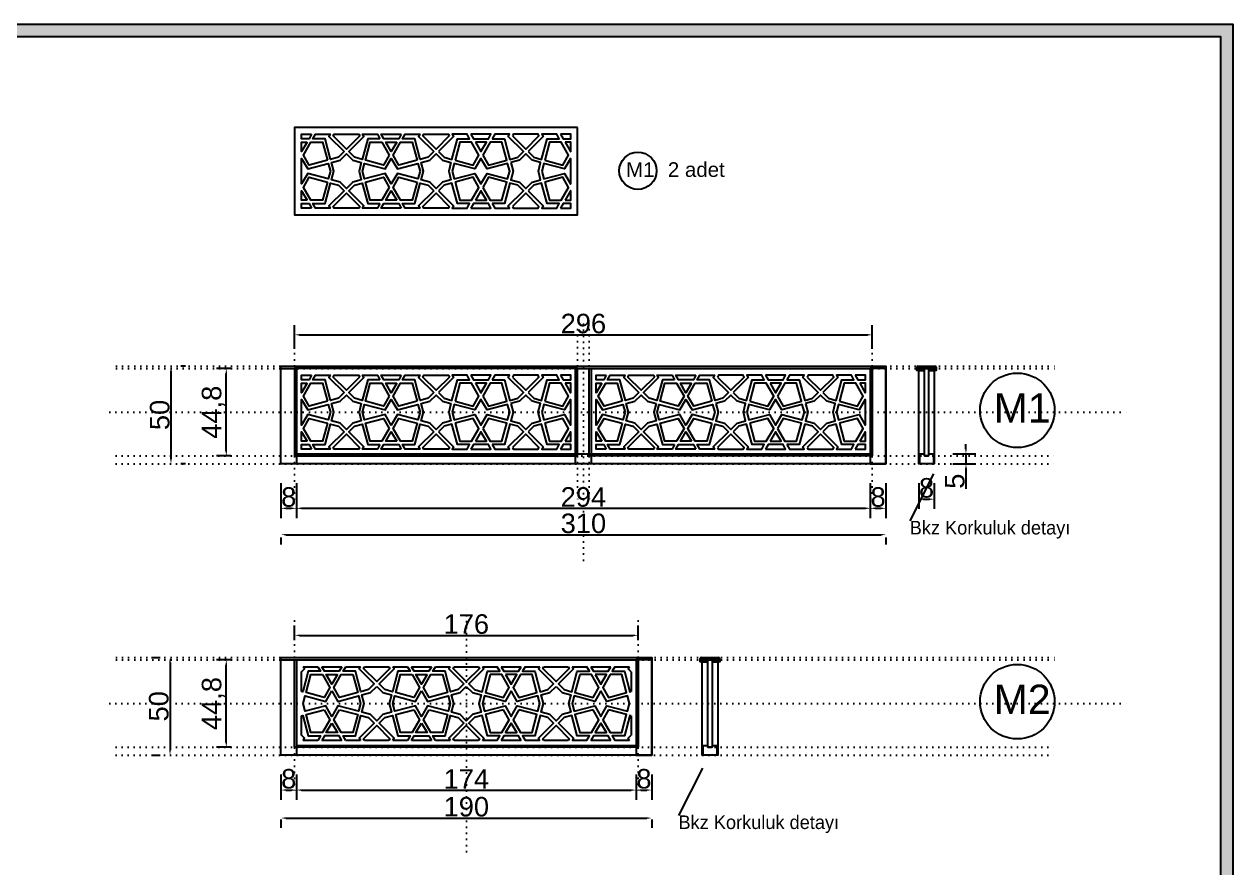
# Model space of a CAD drawing. Header units: metres. Extents: x 7064 to 15770, y 8440 to 11994.
# Drawn here: x 9398 to 10018, y 10219 to 10651 of the extents above; entities that cross this region are included whole.
import ezdxf

# ---------------------------------------------------------------- set-up
doc = ezdxf.new("R2010")
doc.units = ezdxf.units.M
doc.linetypes.add('ACAD_ISO07', pattern=[3, 0, -3])
doc.linetypes.add('ACAD_ISO07W100', pattern=[3, 0, -3])
doc.layers.add('devran ölçü', color=7, linetype='Continuous')
doc.layers.add('mahal liste', color=7, linetype='Continuous', lineweight=25, true_color=0xfa2e43)
doc.styles.add('GULAYLAR', font='tahoma.ttf')
doc.styles.get("Standard").update_dxf_attribs({"font": 'arial.ttf'})
doc.dimstyles.new('ISO-25', dxfattribs={"dimtxt": 10, "dimasz": 2.5, "dimexe": 5, "dimexo": 10, "dimtad": 1, "dimtxsty": 'Standard', "dimcen": 2.5, "dimadec": 0, "dimazin": 0, "dimtfac": 1, "dimtmove": 0, "dimatfit": 3, "dimfxl": 1, "dimarcsym": 0})

# ---------------------------------------------------------------- blocks, each defined once
blk = doc.blocks.new('54')
at = {"color": 0}
blk.add_line((14205.18, 7804.59), (14205.18, 7814.54), dxfattribs=at)
blk.add_lwpolyline([(14201.68, 7820.74), (14377.68, 7820.74), (14377.68, 7775.94), (14201.68, 7775.94)], close=True, dxfattribs=at)
for points in [[(14206.07, 7817.24), (14213.64, 7817.24)], [(14215.63, 7817.24), (14225.91, 7817.24)], [(14227.89, 7817.24), (14235.47, 7817.24)], [(14237.45, 7817.24), (14250.03, 7817.24)], [(14252.01, 7817.24), (14259.59, 7817.24)], [(14261.57, 7817.24), (14271.85, 7817.24)], [(14273.84, 7817.24), (14281.41, 7817.24)], [(14283.4, 7817.24), (14295.97, 7817.24)], [(14297.95, 7817.24), (14305.53, 7817.24)], [(14307.52, 7817.24), (14317.79, 7817.24)], [(14319.78, 7817.24), (14327.35, 7817.24)], [(14329.34, 7817.24), (14341.91, 7817.24)], [(14343.9, 7817.24), (14351.47, 7817.24)], [(14353.46, 7817.24), (14363.74, 7817.24)], [(14365.72, 7817.24), (14373.3, 7817.24)], [(14374.18, 7814.54), (14374.18, 7804.59)], [(14374.18, 7792.09), (14374.18, 7782.14)], [(14213.64, 7779.44), (14206.07, 7779.44)], [(14225.91, 7779.44), (14215.63, 7779.44)], [(14235.47, 7779.44), (14227.89, 7779.44)], [(14250.03, 7779.44), (14237.45, 7779.44)], [(14259.59, 7779.44), (14252.01, 7779.44)], [(14271.85, 7779.44), (14261.57, 7779.44)], [(14281.41, 7779.44), (14273.84, 7779.44)], [(14295.97, 7779.44), (14283.4, 7779.44)], [(14305.53, 7779.44), (14297.95, 7779.44)], [(14317.79, 7779.44), (14307.52, 7779.44)], [(14327.35, 7779.44), (14319.78, 7779.44)], [(14341.91, 7779.44), (14329.34, 7779.44)], [(14351.47, 7779.44), (14343.9, 7779.44)], [(14363.74, 7779.44), (14353.46, 7779.44)], [(14373.3, 7779.44), (14365.72, 7779.44)], [(14373.3, 7779.44), (14365.72, 7779.44)]]:
    blk.add_lwpolyline(points, dxfattribs=at)
at = {"layer": 'mahal liste', "color": 0}
for points in [[(14213.64, 7817.24), (14214.96, 7814.95), (14208.7, 7814.95), (14205.87, 7804.41), (14205.18, 7804.59)], [(14205.18, 7814.54), (14206.73, 7816.09), (14206.07, 7817.24)], [(14225.91, 7817.24), (14224.59, 7814.95), (14216.95, 7814.95), (14215.63, 7817.24)], [(14235.47, 7817.24), (14234.8, 7816.09), (14242.52, 7808.37), (14239.62, 7805.47), (14235.66, 7804.41), (14232.84, 7814.95), (14226.57, 7814.95), (14227.89, 7817.24)], [(14250.03, 7817.24), (14250.53, 7816.37), (14243.74, 7809.58), (14236.95, 7816.37), (14237.45, 7817.24)], [(14259.59, 7817.24), (14260.91, 7814.95), (14254.64, 7814.95), (14251.81, 7804.41), (14247.85, 7805.47), (14244.96, 7808.37), (14252.68, 7816.09), (14252.01, 7817.24)], [(14271.85, 7817.24), (14270.53, 7814.95), (14262.89, 7814.95), (14261.57, 7817.24)], [(14281.41, 7817.24), (14280.74, 7816.09), (14288.47, 7808.37), (14285.57, 7805.47), (14281.61, 7804.41), (14278.78, 7814.95), (14272.52, 7814.95), (14273.84, 7817.24)], [(14295.97, 7817.24), (14296.47, 7816.37), (14289.68, 7809.58), (14282.89, 7816.37), (14283.4, 7817.24)], [(14297.95, 7817.24), (14298.62, 7816.09), (14290.9, 7808.37), (14293.8, 7805.47), (14297.76, 7804.41), (14300.58, 7814.95), (14306.85, 7814.95), (14305.53, 7817.24)], [(14307.52, 7817.24), (14308.84, 7814.95), (14316.47, 7814.95), (14317.79, 7817.24)], [(14319.78, 7817.24), (14318.46, 7814.95), (14324.72, 7814.95), (14327.55, 7804.41), (14331.51, 7805.47), (14334.41, 7808.37), (14326.69, 7816.09), (14327.35, 7817.24)], [(14341.91, 7817.24), (14342.41, 7816.37), (14335.63, 7809.58), (14328.84, 7816.37), (14329.34, 7817.24)], [(14343.9, 7817.24), (14344.56, 7816.09), (14336.84, 7808.37), (14339.74, 7805.47), (14343.7, 7804.41), (14346.53, 7814.95), (14352.79, 7814.95), (14351.47, 7817.24)], [(14353.46, 7817.24), (14354.78, 7814.95), (14362.42, 7814.95), (14363.74, 7817.24)], [(14365.72, 7817.24), (14364.4, 7814.95), (14370.67, 7814.95), (14373.49, 7804.41), (14374.18, 7804.59)], [(14374.18, 7814.54), (14372.63, 7816.09), (14373.3, 7817.24)], [(14205.18, 7792.09), (14205.87, 7792.27), (14208.7, 7781.73), (14214.96, 7781.73), (14213.64, 7779.44)], [(14206.07, 7779.44), (14206.73, 7780.59), (14205.18, 7782.14), (14205.18, 7792.09)], [(14227.89, 7779.44), (14226.57, 7781.73), (14232.84, 7781.73), (14235.66, 7792.27), (14239.62, 7791.21), (14242.52, 7788.31), (14234.8, 7780.59), (14235.47, 7779.44)], [(14252.01, 7779.44), (14252.68, 7780.59), (14244.96, 7788.31), (14247.85, 7791.21), (14251.81, 7792.27), (14254.64, 7781.73), (14260.91, 7781.73), (14259.59, 7779.44)], [(14273.84, 7779.44), (14272.52, 7781.73), (14278.78, 7781.73), (14281.61, 7792.27), (14285.57, 7791.21), (14288.47, 7788.31), (14280.74, 7780.59), (14281.41, 7779.44)], [(14305.53, 7779.44), (14306.85, 7781.73), (14300.58, 7781.73), (14297.76, 7792.27), (14293.8, 7791.21), (14290.9, 7788.31), (14298.62, 7780.59), (14297.95, 7779.44)], [(14327.35, 7779.44), (14326.69, 7780.59), (14334.41, 7788.31), (14331.51, 7791.21), (14327.55, 7792.27), (14324.72, 7781.73), (14318.46, 7781.73), (14319.78, 7779.44)], [(14351.47, 7779.44), (14352.79, 7781.73), (14346.53, 7781.73), (14343.7, 7792.27), (14339.74, 7791.21), (14336.84, 7788.31), (14344.56, 7780.59), (14343.9, 7779.44)], [(14374.18, 7792.09), (14373.49, 7792.27), (14370.67, 7781.73), (14364.4, 7781.73), (14365.72, 7779.44)], [(14237.45, 7779.44), (14236.95, 7780.31), (14243.74, 7787.1), (14250.53, 7780.31), (14250.03, 7779.44)], [(14283.4, 7779.44), (14282.89, 7780.31), (14289.68, 7787.1), (14296.47, 7780.31), (14295.97, 7779.44)], [(14329.34, 7779.44), (14328.84, 7780.31), (14335.63, 7787.1), (14342.41, 7780.31), (14341.91, 7779.44)], [(14225.91, 7779.44), (14224.59, 7781.73), (14216.95, 7781.73), (14215.63, 7779.44)], [(14261.57, 7779.44), (14262.89, 7781.73), (14270.53, 7781.73), (14271.85, 7779.44)], [(14317.79, 7779.44), (14316.47, 7781.73), (14308.84, 7781.73), (14307.52, 7779.44)], [(14363.74, 7779.44), (14362.42, 7781.73), (14354.78, 7781.73), (14353.46, 7779.44)], [(14373.3, 7779.44), (14372.63, 7780.59), (14374.18, 7782.14)]]:
    blk.add_lwpolyline(points, dxfattribs=at)
for points in [[(14215.96, 7813.23), (14219.77, 7806.62), (14216.81, 7801.48), (14207.53, 7803.96), (14210.02, 7813.23)], [(14223.59, 7813.23), (14220.77, 7808.34), (14217.94, 7813.23)], [(14231.52, 7813.23), (14234, 7803.96), (14224.73, 7801.48), (14221.76, 7806.62), (14225.58, 7813.23)], [(14261.9, 7813.23), (14265.72, 7806.62), (14262.75, 7801.48), (14253.48, 7803.96), (14255.96, 7813.23)], [(14269.54, 7813.23), (14266.71, 7808.34), (14263.89, 7813.23)], [(14277.46, 7813.23), (14279.95, 7803.96), (14270.67, 7801.48), (14267.7, 7806.62), (14271.52, 7813.23)], [(14301.9, 7813.23), (14299.42, 7803.96), (14308.69, 7801.48), (14311.66, 7806.62), (14307.84, 7813.23)], [(14309.83, 7813.23), (14312.65, 7808.34), (14315.48, 7813.23)], [(14317.47, 7813.23), (14313.65, 7806.62), (14316.62, 7801.48), (14325.89, 7803.96), (14323.4, 7813.23)], [(14347.85, 7813.23), (14345.36, 7803.96), (14354.63, 7801.48), (14357.6, 7806.62), (14353.79, 7813.23)], [(14355.77, 7813.23), (14358.6, 7808.34), (14361.42, 7813.23)], [(14363.41, 7813.23), (14359.59, 7806.62), (14362.56, 7801.48), (14371.83, 7803.96), (14369.35, 7813.23)], [(14220.77, 7804.9), (14223.9, 7799.47), (14234.45, 7802.3), (14235.51, 7798.34), (14234.45, 7794.38), (14223.9, 7797.21), (14220.77, 7791.78), (14217.64, 7797.21), (14207.09, 7794.38), (14206.03, 7798.34), (14207.09, 7802.3), (14217.64, 7799.47)], [(14243.74, 7807.15), (14246.96, 7803.93), (14251.37, 7802.75), (14250.19, 7798.34), (14251.37, 7793.93), (14246.96, 7792.75), (14243.74, 7789.53), (14240.51, 7792.75), (14236.11, 7793.93), (14237.29, 7798.34), (14236.11, 7802.75), (14240.51, 7803.93)], [(14266.71, 7804.9), (14269.84, 7799.47), (14280.39, 7802.3), (14281.45, 7798.34), (14280.39, 7794.38), (14269.84, 7797.21), (14266.71, 7791.78), (14263.58, 7797.21), (14253.03, 7794.38), (14251.97, 7798.34), (14253.03, 7802.3), (14263.58, 7799.47)], [(14289.68, 7807.15), (14292.91, 7803.93), (14297.31, 7802.75), (14296.13, 7798.34), (14297.31, 7793.93), (14292.91, 7792.75), (14289.68, 7789.53), (14286.46, 7792.75), (14282.05, 7793.93), (14283.23, 7798.34), (14282.05, 7802.75), (14286.46, 7803.93)], [(14312.65, 7804.9), (14309.52, 7799.47), (14298.97, 7802.3), (14297.91, 7798.34), (14298.97, 7794.38), (14309.52, 7797.21), (14312.65, 7791.78), (14315.79, 7797.21), (14326.33, 7794.38), (14327.39, 7798.34), (14326.33, 7802.3), (14315.79, 7799.47)], [(14335.63, 7807.15), (14338.85, 7803.93), (14343.26, 7802.75), (14342.08, 7798.34), (14343.26, 7793.93), (14338.85, 7792.75), (14335.63, 7789.53), (14332.4, 7792.75), (14327.99, 7793.93), (14329.18, 7798.34), (14327.99, 7802.75), (14332.4, 7803.93)], [(14358.6, 7804.9), (14355.46, 7799.47), (14344.92, 7802.3), (14343.86, 7798.34), (14344.92, 7794.38), (14355.46, 7797.21), (14358.6, 7791.78), (14361.73, 7797.21), (14372.28, 7794.38), (14373.34, 7798.34), (14372.28, 7802.3), (14361.73, 7799.47)], [(14216.81, 7795.2), (14219.77, 7790.06), (14215.96, 7783.45), (14210.02, 7783.45), (14207.53, 7792.72)], [(14224.73, 7795.2), (14234, 7792.72), (14231.52, 7783.45), (14225.58, 7783.45), (14221.76, 7790.06)], [(14262.75, 7795.2), (14265.72, 7790.06), (14261.9, 7783.45), (14255.96, 7783.45), (14253.48, 7792.72)], [(14270.67, 7795.2), (14279.95, 7792.72), (14277.46, 7783.45), (14271.52, 7783.45), (14267.7, 7790.06)], [(14308.69, 7795.2), (14299.42, 7792.72), (14301.9, 7783.45), (14307.84, 7783.45), (14311.66, 7790.06)], [(14316.62, 7795.2), (14313.65, 7790.06), (14317.47, 7783.45), (14323.4, 7783.45), (14325.89, 7792.72)], [(14354.63, 7795.2), (14345.36, 7792.72), (14347.85, 7783.45), (14353.79, 7783.45), (14357.6, 7790.06)], [(14362.56, 7795.2), (14359.59, 7790.06), (14363.41, 7783.45), (14369.35, 7783.45), (14371.83, 7792.72)], [(14220.77, 7788.34), (14223.59, 7783.45), (14217.94, 7783.45)], [(14266.71, 7788.34), (14269.54, 7783.45), (14263.89, 7783.45)], [(14312.65, 7788.34), (14309.83, 7783.45), (14315.48, 7783.45)], [(14358.6, 7788.34), (14355.77, 7783.45), (14361.42, 7783.45)]]:
    blk.add_lwpolyline(points, close=True, dxfattribs=at)
blk = doc.blocks.new('*D238')
at = {"color": 0, "lineweight": -2, "transparency": 16777216}
for p, q in [((9504.13, 10325.33), (9496.77, 10325.33)), ((9501.77, 10283.03), (9501.77, 10322.83)), ((9504.13, 10280.53), (9496.77, 10280.53))]:
    blk.add_line(p, q, dxfattribs=at)
at = {"color": 0, "transparency": 16777216}
for points in [[(9501.36, 10322.83), (9502.19, 10322.83), (9501.77, 10325.33)], [(9501.36, 10283.03), (9502.19, 10283.03), (9501.77, 10280.53)]]:
    blk.add_solid(points, dxfattribs=at)
at = {"layer": 'Defpoints', "color": 0, "transparency": 16777216}
for p in [(9501.77, 10325.33), (9514.13, 10325.33), (9514.13, 10280.53)]:
    blk.add_point(p, dxfattribs=at)
at = {"color": 0, "transparency": 16777216, "insert": (9495.14, 10302.93), "char_height": 10, "attachment_point": 5, "rotation": 90}
blk.add_mtext('44,8', dxfattribs=at)
blk = doc.blocks.new('*D247')
at = {"color": 0, "lineweight": -2, "transparency": 16777216}
for p, q in [((9536.77, 10335.33), (9536.77, 10342.87)), ((9712.77, 10335.33), (9712.77, 10342.87)), ((9539.27, 10337.87), (9710.27, 10337.87))]:
    blk.add_line(p, q, dxfattribs=at)
at = {"color": 0, "transparency": 16777216}
for points in [[(9539.27, 10338.29), (9539.27, 10337.46), (9536.77, 10337.87)], [(9710.27, 10338.29), (9710.27, 10337.46), (9712.77, 10337.87)]]:
    blk.add_solid(points, dxfattribs=at)
at = {"layer": 'Defpoints', "color": 0, "transparency": 16777216}
for p in [(9712.77, 10337.87), (9536.77, 10325.33), (9712.77, 10325.33)]:
    blk.add_point(p, dxfattribs=at)
at = {"color": 0, "transparency": 16777216, "insert": (9624.77, 10343.6), "char_height": 10, "attachment_point": 5}
blk.add_mtext('176', dxfattribs=at)
blk = doc.blocks.new('*D248')
at = {"color": 0, "lineweight": -2, "transparency": 16777216}
for p, q in [((9529.77, 10266.53), (9529.77, 10253.61)), ((9537.77, 10266.53), (9537.77, 10253.61)), ((9532.27, 10258.61), (9535.27, 10258.61))]:
    blk.add_line(p, q, dxfattribs=at)
at = {"color": 0, "transparency": 16777216}
for points in [[(9532.27, 10259.03), (9532.27, 10258.2), (9529.77, 10258.61)], [(9535.27, 10259.03), (9535.27, 10258.2), (9537.77, 10258.61)]]:
    blk.add_solid(points, dxfattribs=at)
at = {"layer": 'Defpoints', "color": 0, "transparency": 16777216}
for p in [(9529.77, 10276.53), (9537.77, 10276.53), (9537.77, 10258.61)]:
    blk.add_point(p, dxfattribs=at)
at = {"color": 0, "transparency": 16777216, "insert": (9533.77, 10264.34), "char_height": 10, "attachment_point": 5}
blk.add_mtext('8', dxfattribs=at)
blk = doc.blocks.new('*D249')
at = {"color": 0, "lineweight": -2, "transparency": 16777216}
for p, q in [((9537.77, 10266.53), (9537.77, 10253.61)), ((9711.77, 10266.53), (9711.77, 10253.61)), ((9540.27, 10258.61), (9709.27, 10258.61))]:
    blk.add_line(p, q, dxfattribs=at)
at = {"color": 0, "transparency": 16777216}
for points in [[(9540.27, 10259.03), (9540.27, 10258.2), (9537.77, 10258.61)], [(9709.27, 10259.03), (9709.27, 10258.2), (9711.77, 10258.61)]]:
    blk.add_solid(points, dxfattribs=at)
at = {"layer": 'Defpoints', "color": 0, "transparency": 16777216}
for p in [(9537.77, 10276.53), (9711.77, 10276.53), (9711.77, 10258.61)]:
    blk.add_point(p, dxfattribs=at)
at = {"color": 0, "transparency": 16777216, "insert": (9624.77, 10264.26), "char_height": 10, "attachment_point": 5}
blk.add_mtext('174', dxfattribs=at)
blk = doc.blocks.new('*D250')
at = {"color": 0, "lineweight": -2, "transparency": 16777216}
for p, q in [((9711.77, 10266.53), (9711.77, 10253.61)), ((9719.77, 10266.53), (9719.77, 10253.61)), ((9714.27, 10258.61), (9717.27, 10258.61))]:
    blk.add_line(p, q, dxfattribs=at)
at = {"color": 0, "transparency": 16777216}
for points in [[(9714.27, 10259.03), (9714.27, 10258.2), (9711.77, 10258.61)], [(9717.27, 10259.03), (9717.27, 10258.2), (9719.77, 10258.61)]]:
    blk.add_solid(points, dxfattribs=at)
at = {"layer": 'Defpoints', "color": 0, "transparency": 16777216}
for p in [(9711.77, 10276.53), (9719.77, 10276.53), (9719.77, 10258.61)]:
    blk.add_point(p, dxfattribs=at)
at = {"color": 0, "transparency": 16777216, "insert": (9715.77, 10264.34), "char_height": 10, "attachment_point": 5}
blk.add_mtext('8', dxfattribs=at)
blk = doc.blocks.new('*D258')
at = {"color": 0, "lineweight": -2, "transparency": 16777216}
for p, q in [((9532.27, 10244.28), (9717.27, 10244.28)), ((9529.77, 10243.61), (9529.77, 10239.28)), ((9719.77, 10243.61), (9719.77, 10239.28))]:
    blk.add_line(p, q, dxfattribs=at)
at = {"color": 0, "transparency": 16777216}
for points in [[(9532.27, 10244.7), (9532.27, 10243.86), (9529.77, 10244.28)], [(9717.27, 10244.7), (9717.27, 10243.86), (9719.77, 10244.28)]]:
    blk.add_solid(points, dxfattribs=at)
at = {"layer": 'Defpoints', "color": 0, "transparency": 16777216}
for p in [(9529.77, 10253.61), (9719.77, 10253.61), (9719.77, 10244.28)]:
    blk.add_point(p, dxfattribs=at)
at = {"color": 0, "transparency": 16777216, "insert": (9624.77, 10250.01), "char_height": 10, "attachment_point": 5}
blk.add_mtext('190', dxfattribs=at)
blk = doc.blocks.new('*D264')
at = {"color": 0, "lineweight": -2, "transparency": 16777216}
for p, q in [((9463.43, 10326.53), (9467.95, 10326.53)), ((9472.95, 10324.03), (9472.95, 10279.03)), ((9463.43, 10276.53), (9467.95, 10276.53))]:
    blk.add_line(p, q, dxfattribs=at)
at = {"color": 0, "transparency": 16777216}
for points in [[(9472.54, 10324.03), (9473.37, 10324.03), (9472.95, 10326.53)], [(9472.54, 10279.03), (9473.37, 10279.03), (9472.95, 10276.53)]]:
    blk.add_solid(points, dxfattribs=at)
at = {"layer": 'Defpoints', "color": 0, "transparency": 16777216}
for p in [(9473.43, 10326.53), (9472.95, 10276.53), (9473.43, 10276.53)]:
    blk.add_point(p, dxfattribs=at)
at = {"color": 0, "transparency": 16777216, "insert": (9467.22, 10301.53), "char_height": 10, "attachment_point": 5, "rotation": 90}
blk.add_mtext('50', dxfattribs=at)
blk = doc.blocks.new('*D273')
at = {"color": 0, "lineweight": -2, "transparency": 16777216}
for p, q in [((9529.77, 10415.77), (9529.77, 10397.95)), ((9537.77, 10415.77), (9537.77, 10397.95)), ((9532.27, 10402.95), (9535.27, 10402.95))]:
    blk.add_line(p, q, dxfattribs=at)
at = {"color": 0, "transparency": 16777216}
for points in [[(9532.27, 10403.37), (9532.27, 10402.53), (9529.77, 10402.95)], [(9535.27, 10403.37), (9535.27, 10402.53), (9537.77, 10402.95)]]:
    blk.add_solid(points, dxfattribs=at)
at = {"layer": 'Defpoints', "color": 0, "transparency": 16777216}
for p in [(9529.77, 10425.77), (9537.77, 10425.77), (9537.77, 10402.95)]:
    blk.add_point(p, dxfattribs=at)
at = {"color": 0, "transparency": 16777216, "insert": (9533.77, 10408.68), "char_height": 10, "attachment_point": 5}
blk.add_mtext('8', dxfattribs=at)
blk = doc.blocks.new('*D274')
at = {"color": 0, "lineweight": -2, "transparency": 16777216}
for p, q in [((9537.77, 10415.77), (9537.77, 10397.95)), ((9831.77, 10415.77), (9831.77, 10397.95)), ((9540.27, 10402.95), (9829.27, 10402.95))]:
    blk.add_line(p, q, dxfattribs=at)
at = {"color": 0, "transparency": 16777216}
for points in [[(9540.27, 10403.37), (9540.27, 10402.53), (9537.77, 10402.95)], [(9829.27, 10403.37), (9829.27, 10402.53), (9831.77, 10402.95)]]:
    blk.add_solid(points, dxfattribs=at)
at = {"layer": 'Defpoints', "color": 0, "transparency": 16777216}
for p in [(9537.77, 10425.77), (9831.77, 10425.77), (9831.77, 10402.95)]:
    blk.add_point(p, dxfattribs=at)
at = {"color": 0, "transparency": 16777216, "insert": (9684.77, 10408.68), "char_height": 10, "attachment_point": 5}
blk.add_mtext('294', dxfattribs=at)
blk = doc.blocks.new('*D275')
at = {"color": 0, "lineweight": -2, "transparency": 16777216}
for p, q in [((9831.77, 10415.77), (9831.77, 10397.95)), ((9839.77, 10415.77), (9839.77, 10397.95)), ((9834.27, 10402.95), (9837.27, 10402.95))]:
    blk.add_line(p, q, dxfattribs=at)
at = {"color": 0, "transparency": 16777216}
for points in [[(9834.27, 10403.37), (9834.27, 10402.53), (9831.77, 10402.95)], [(9837.27, 10403.37), (9837.27, 10402.53), (9839.77, 10402.95)]]:
    blk.add_solid(points, dxfattribs=at)
at = {"layer": 'Defpoints', "color": 0, "transparency": 16777216}
for p in [(9831.77, 10425.77), (9839.77, 10425.77), (9839.77, 10402.95)]:
    blk.add_point(p, dxfattribs=at)
at = {"color": 0, "transparency": 16777216, "insert": (9835.77, 10408.68), "char_height": 10, "attachment_point": 5}
blk.add_mtext('8', dxfattribs=at)
blk = doc.blocks.new('*D276')
at = {"color": 0, "lineweight": -2, "transparency": 16777216}
for p, q in [((9504.13, 10474.57), (9496.77, 10474.57)), ((9501.77, 10432.27), (9501.77, 10472.07)), ((9504.13, 10429.77), (9496.77, 10429.77))]:
    blk.add_line(p, q, dxfattribs=at)
at = {"color": 0, "transparency": 16777216}
for points in [[(9501.36, 10472.07), (9502.19, 10472.07), (9501.77, 10474.57)], [(9501.36, 10432.27), (9502.19, 10432.27), (9501.77, 10429.77)]]:
    blk.add_solid(points, dxfattribs=at)
at = {"layer": 'Defpoints', "color": 0, "transparency": 16777216}
for p in [(9501.77, 10474.57), (9514.13, 10474.57), (9514.13, 10429.77)]:
    blk.add_point(p, dxfattribs=at)
at = {"color": 0, "transparency": 16777216, "insert": (9495.14, 10452.17), "char_height": 10, "attachment_point": 5, "rotation": 90}
blk.add_mtext('44,8', dxfattribs=at)
blk = doc.blocks.new('*D271')
at = {"color": 0, "lineweight": -2, "transparency": 16777216}
for p, q in [((9536.77, 10484.57), (9536.77, 10496.81)), ((9539.27, 10491.81), (9830.27, 10491.81)), ((9832.77, 10484.57), (9832.77, 10496.81))]:
    blk.add_line(p, q, dxfattribs=at)
at = {"color": 0, "transparency": 16777216}
for points in [[(9539.27, 10492.23), (9539.27, 10491.4), (9536.77, 10491.81)], [(9830.27, 10492.23), (9830.27, 10491.4), (9832.77, 10491.81)]]:
    blk.add_solid(points, dxfattribs=at)
at = {"layer": 'Defpoints', "color": 0, "transparency": 16777216}
for p in [(9832.77, 10491.81), (9536.77, 10474.57), (9832.77, 10474.57)]:
    blk.add_point(p, dxfattribs=at)
at = {"color": 0, "transparency": 16777216, "insert": (9684.77, 10497.54), "char_height": 10, "attachment_point": 5}
blk.add_mtext('296', dxfattribs=at)
blk = doc.blocks.new('*D272')
at = {"color": 0, "lineweight": -2, "transparency": 16777216}
for p, q in [((9529.77, 10387.95), (9529.77, 10384.44)), ((9532.27, 10389.44), (9837.27, 10389.44)), ((9839.77, 10387.95), (9839.77, 10384.44))]:
    blk.add_line(p, q, dxfattribs=at)
at = {"color": 0, "transparency": 16777216}
for points in [[(9532.27, 10389.85), (9532.27, 10389.02), (9529.77, 10389.44)], [(9837.27, 10389.85), (9837.27, 10389.02), (9839.77, 10389.44)]]:
    blk.add_solid(points, dxfattribs=at)
at = {"layer": 'Defpoints', "color": 0, "transparency": 16777216}
for p in [(9529.77, 10397.95), (9839.77, 10397.95), (9839.77, 10389.44)]:
    blk.add_point(p, dxfattribs=at)
at = {"color": 0, "transparency": 16777216, "insert": (9684.77, 10395.17), "char_height": 10, "attachment_point": 5}
blk.add_mtext('310', dxfattribs=at)
blk = doc.blocks.new('*D277')
at = {"color": 0, "lineweight": -2, "transparency": 16777216}
for p, q in [((9473.43, 10473.27), (9473.43, 10428.27)), ((9480.93, 10475.77), (9478.43, 10475.77)), ((9480.93, 10425.77), (9478.43, 10425.77))]:
    blk.add_line(p, q, dxfattribs=at)
at = {"color": 0, "transparency": 16777216}
for points in [[(9473.01, 10473.27), (9473.85, 10473.27), (9473.43, 10475.77)], [(9473.01, 10428.27), (9473.85, 10428.27), (9473.43, 10425.77)]]:
    blk.add_solid(points, dxfattribs=at)
at = {"layer": 'Defpoints', "color": 0, "transparency": 16777216}
for p in [(9470.93, 10475.77), (9470.93, 10425.77), (9473.43, 10425.77)]:
    blk.add_point(p, dxfattribs=at)
at = {"color": 0, "transparency": 16777216, "insert": (9467.7, 10450.77), "char_height": 10, "attachment_point": 5, "rotation": 90}
blk.add_mtext('50', dxfattribs=at)
blk = doc.blocks.new('36')
at = {"color": 0}
for points in [[(17195.9, 9173.57), (17050.9, 9173.57), (17050.9, 9128.77), (17195.9, 9128.77)], [(17059.62, 9170.07), (17058.3, 9167.78), (17054.4, 9167.78), (17054.4, 9170.07)], [(17057.31, 9166.06), (17054.49, 9161.17), (17054.4, 9161.31), (17054.4, 9166.06)], [(17067.72, 9156.79), (17058.45, 9154.3), (17055.48, 9159.45), (17059.3, 9166.06), (17065.24, 9166.06)], [(17076.24, 9161.19), (17073.34, 9158.29), (17069.38, 9157.23), (17066.56, 9167.78), (17060.29, 9167.78), (17061.61, 9170.07), (17069.18, 9170.07), (17068.52, 9168.91)], [(17084.24, 9169.2), (17077.46, 9162.41), (17070.67, 9169.2), (17071.17, 9170.07), (17083.74, 9170.07)], [(17094.62, 9167.78), (17088.36, 9167.78), (17085.53, 9157.23), (17081.57, 9158.29), (17078.67, 9161.19), (17086.39, 9168.91), (17085.73, 9170.07), (17093.3, 9170.07)], [(17099.44, 9159.45), (17096.47, 9154.3), (17087.19, 9156.79), (17089.68, 9166.06), (17095.62, 9166.06)], [(17105.57, 9170.07), (17104.25, 9167.78), (17096.61, 9167.78), (17095.29, 9170.07)], [(17103.25, 9166.06), (17100.43, 9161.17), (17097.6, 9166.06)], [(17113.66, 9156.79), (17104.39, 9154.3), (17101.42, 9159.45), (17105.24, 9166.06), (17111.18, 9166.06)], [(17122.18, 9161.19), (17119.28, 9158.29), (17115.32, 9157.23), (17112.5, 9167.78), (17106.23, 9167.78), (17107.55, 9170.07), (17115.13, 9170.07), (17114.46, 9168.91)], [(17130.19, 9169.2), (17123.4, 9162.41), (17116.61, 9169.2), (17117.11, 9170.07), (17129.69, 9170.07)], [(17124.62, 9161.19), (17127.52, 9158.29), (17131.48, 9157.23), (17134.3, 9167.78), (17140.57, 9167.78), (17139.25, 9170.07), (17131.67, 9170.07), (17132.34, 9168.91)], [(17133.14, 9156.79), (17142.41, 9154.3), (17145.38, 9159.45), (17141.56, 9166.06), (17135.62, 9166.06)], [(17141.23, 9170.07), (17142.55, 9167.78), (17150.19, 9167.78), (17151.51, 9170.07)], [(17143.55, 9166.06), (17146.37, 9161.17), (17149.2, 9166.06)], [(17147.36, 9159.45), (17150.33, 9154.3), (17159.61, 9156.79), (17157.12, 9166.06), (17151.18, 9166.06)], [(17152.18, 9167.78), (17158.44, 9167.78), (17161.27, 9157.23), (17165.23, 9158.29), (17168.13, 9161.19), (17160.41, 9168.91), (17161.07, 9170.07), (17153.5, 9170.07)], [(17162.55, 9169.2), (17169.34, 9162.41), (17176.13, 9169.2), (17175.63, 9170.07), (17163.06, 9170.07)], [(17170.56, 9161.19), (17173.46, 9158.29), (17177.42, 9157.23), (17180.24, 9167.78), (17186.51, 9167.78), (17185.19, 9170.07), (17177.61, 9170.07), (17178.28, 9168.91)], [(17179.08, 9156.79), (17188.35, 9154.3), (17191.32, 9159.45), (17187.5, 9166.06), (17181.56, 9166.06)], [(17187.18, 9170.07), (17188.5, 9167.78), (17192.4, 9167.78), (17192.4, 9170.07)], [(17189.49, 9166.06), (17192.31, 9161.17), (17192.4, 9161.31), (17192.4, 9166.06)], [(17085.09, 9155.57), (17083.91, 9151.17), (17085.09, 9146.76), (17080.68, 9145.58), (17077.46, 9142.35), (17074.23, 9145.58), (17069.83, 9146.76), (17071.01, 9151.17), (17069.83, 9155.57), (17074.23, 9156.75), (17077.46, 9159.98), (17080.68, 9156.75)], [(17131.03, 9155.57), (17129.85, 9151.17), (17131.03, 9146.76), (17126.62, 9145.58), (17123.4, 9142.35), (17120.17, 9145.58), (17115.77, 9146.76), (17116.95, 9151.17), (17115.77, 9155.57), (17120.17, 9156.75), (17123.4, 9159.98), (17126.62, 9156.75)], [(17161.71, 9155.57), (17162.89, 9151.17), (17161.71, 9146.76), (17166.12, 9145.58), (17169.34, 9142.35), (17172.57, 9145.58), (17176.97, 9146.76), (17175.79, 9151.17), (17176.97, 9155.57), (17172.57, 9156.75), (17169.34, 9159.98), (17166.12, 9156.75)], [(17069.23, 9151.17), (17068.16, 9147.21), (17057.62, 9150.03), (17054.49, 9144.61), (17054.4, 9144.75), (17054.4, 9157.58), (17054.49, 9157.73), (17057.62, 9152.3), (17068.16, 9155.13)], [(17115.17, 9151.17), (17114.11, 9147.21), (17103.56, 9150.03), (17100.43, 9144.61), (17097.3, 9150.03), (17086.75, 9147.21), (17085.69, 9151.17), (17086.75, 9155.13), (17097.3, 9152.3), (17100.43, 9157.73), (17103.56, 9152.3), (17114.11, 9155.13)], [(17131.63, 9151.17), (17132.69, 9147.21), (17143.24, 9150.03), (17146.37, 9144.61), (17149.5, 9150.03), (17160.05, 9147.21), (17161.11, 9151.17), (17160.05, 9155.13), (17149.5, 9152.3), (17146.37, 9157.73), (17143.24, 9152.3), (17132.69, 9155.13)], [(17177.57, 9151.17), (17178.63, 9147.21), (17189.18, 9150.03), (17192.31, 9144.61), (17192.4, 9144.75), (17192.4, 9157.58), (17192.31, 9157.73), (17189.18, 9152.3), (17178.63, 9155.13)], [(17067.72, 9145.54), (17065.24, 9136.27), (17059.3, 9136.27), (17055.48, 9142.89), (17058.45, 9148.03)], [(17099.44, 9142.89), (17095.62, 9136.27), (17089.68, 9136.27), (17087.19, 9145.54), (17096.47, 9148.03)], [(17113.66, 9145.54), (17111.18, 9136.27), (17105.24, 9136.27), (17101.42, 9142.89), (17104.39, 9148.03)], [(17133.14, 9145.54), (17135.62, 9136.27), (17141.56, 9136.27), (17145.38, 9142.89), (17142.41, 9148.03)], [(17147.36, 9142.89), (17151.18, 9136.27), (17157.12, 9136.27), (17159.61, 9145.54), (17150.33, 9148.03)], [(17179.08, 9145.54), (17181.56, 9136.27), (17187.5, 9136.27), (17191.32, 9142.89), (17188.35, 9148.03)], [(17076.24, 9141.14), (17068.52, 9133.42), (17069.18, 9132.27), (17061.61, 9132.27), (17060.29, 9134.55), (17066.56, 9134.55), (17069.38, 9145.1), (17073.34, 9144.04)], [(17094.62, 9134.55), (17093.3, 9132.27), (17085.73, 9132.27), (17086.39, 9133.42), (17078.67, 9141.14), (17081.57, 9144.04), (17085.53, 9145.1), (17088.36, 9134.55)], [(17122.18, 9141.14), (17114.46, 9133.42), (17115.13, 9132.27), (17107.55, 9132.27), (17106.23, 9134.55), (17112.5, 9134.55), (17115.32, 9145.1), (17119.28, 9144.04)], [(17124.62, 9141.14), (17132.34, 9133.42), (17131.67, 9132.27), (17139.25, 9132.27), (17140.57, 9134.55), (17134.3, 9134.55), (17131.48, 9145.1), (17127.52, 9144.04)], [(17152.18, 9134.55), (17153.5, 9132.27), (17161.07, 9132.27), (17160.41, 9133.42), (17168.13, 9141.14), (17165.23, 9144.04), (17161.27, 9145.1), (17158.44, 9134.55)], [(17170.56, 9141.14), (17178.28, 9133.42), (17177.61, 9132.27), (17185.19, 9132.27), (17186.51, 9134.55), (17180.24, 9134.55), (17177.42, 9145.1), (17173.46, 9144.04)], [(17057.31, 9136.27), (17054.4, 9136.27), (17054.4, 9141.02), (17054.49, 9141.17)], [(17084.24, 9133.13), (17083.74, 9132.27), (17071.17, 9132.27), (17070.67, 9133.13), (17077.46, 9139.92)], [(17103.25, 9136.27), (17097.6, 9136.27), (17100.43, 9141.17)], [(17130.19, 9133.13), (17129.69, 9132.27), (17117.11, 9132.27), (17116.61, 9133.13), (17123.4, 9139.92)], [(17143.55, 9136.27), (17149.2, 9136.27), (17146.37, 9141.17)], [(17162.55, 9133.13), (17163.06, 9132.27), (17175.63, 9132.27), (17176.13, 9133.13), (17169.34, 9139.92)], [(17189.49, 9136.27), (17192.4, 9136.27), (17192.4, 9141.02), (17192.31, 9141.17)], [(17059.62, 9132.27), (17054.4, 9132.27), (17054.4, 9134.55), (17058.3, 9134.55)], [(17105.57, 9132.27), (17095.29, 9132.27), (17096.61, 9134.55), (17104.25, 9134.55)], [(17141.23, 9132.27), (17151.51, 9132.27), (17150.19, 9134.55), (17142.55, 9134.55)], [(17187.18, 9132.27), (17192.4, 9132.27), (17192.4, 9134.55), (17188.5, 9134.55)]]:
    blk.add_lwpolyline(points, close=True, dxfattribs=at)
blk = doc.blocks.new('*D297')
at = {"color": 0, "lineweight": -2, "transparency": 16777216}
for p, q in [((9880.79, 10433.27), (9880.79, 10435.77)), ((9874.08, 10430.77), (9885.79, 10430.77)), ((9880.79, 10430.77), (9880.79, 10425.77)), ((9874.08, 10425.77), (9885.79, 10425.77)), ((9880.79, 10423.27), (9880.79, 10412.89))]:
    blk.add_line(p, q, dxfattribs=at)
at = {"color": 0, "transparency": 16777216}
for points in [[(9880.37, 10433.27), (9881.2, 10433.27), (9880.79, 10430.77)], [(9880.37, 10423.27), (9881.2, 10423.27), (9880.79, 10425.77)]]:
    blk.add_solid(points, dxfattribs=at)
at = {"layer": 'Defpoints', "color": 0, "transparency": 16777216}
for p in [(9864.08, 10430.77), (9864.08, 10425.77), (9880.79, 10425.77)]:
    blk.add_point(p, dxfattribs=at)
at = {"color": 0, "transparency": 16777216, "insert": (9875.07, 10416.83), "char_height": 10, "attachment_point": 5, "rotation": 90}
blk.add_mtext('5', dxfattribs=at)
blk = doc.blocks.new('*D298')
at = {"color": 0, "lineweight": -2, "transparency": 16777216}
for p, q in [((9856.58, 10415.77), (9856.58, 10402.63)), ((9864.58, 10415.77), (9864.58, 10402.63)), ((9859.08, 10407.63), (9862.08, 10407.63))]:
    blk.add_line(p, q, dxfattribs=at)
at = {"color": 0, "transparency": 16777216}
for points in [[(9859.08, 10408.04), (9859.08, 10407.21), (9856.58, 10407.63)], [(9862.08, 10408.04), (9862.08, 10407.21), (9864.58, 10407.63)]]:
    blk.add_solid(points, dxfattribs=at)
at = {"layer": 'Defpoints', "color": 0, "transparency": 16777216}
for p in [(9856.58, 10425.77), (9864.58, 10425.77), (9864.58, 10407.63)]:
    blk.add_point(p, dxfattribs=at)
at = {"color": 0, "transparency": 16777216, "insert": (9860.58, 10413.36), "char_height": 10, "attachment_point": 5}
blk.add_mtext('8', dxfattribs=at)

msp = doc.modelspace()

# ---------------------------------------------------------------- hatches: boundary and pattern name
h = msp.add_hatch(color=253)
h.dxf.hatch_style = 1
h.paths.add_polyline_path([(8827.924, 10644.681), (10011.267, 10644.681), (10011.267, 9811.557), (8827.924, 9811.557)], flags=16)
h.paths.add_polyline_path([(8821.66, 10650.945), (10017.531, 10650.945), (10017.531, 9805.293), (8821.66, 9805.293)])
at = {"layer": 'mahal liste'}
h = msp.add_hatch(dxfattribs=at)
h.set_pattern_fill('ANSI31', color=256, scale=0.1)
h.set_pattern_definition([(45, (18120.6335, 1924.93906), (-0.224506403, 0.224506403), [])])
h.paths.add_polyline_path([(9859.475, 10474.573), (9861.675, 10474.573), (9861.675, 10473.573), (9864.575, 10473.573), (9865.575, 10473.573), (9865.575, 10475.225, 0.3796976), (9864.932, 10475.773), (9856.193, 10475.773, 0.3681647), (9855.575, 10475.225), (9855.575, 10473.573), (9859.475, 10473.573)])
h = msp.add_hatch(dxfattribs=at)
h.set_pattern_fill('ANSI31', color=256, scale=0.1)
h.set_pattern_definition([(45, (18009.64738, 1775.6915), (-0.224506403, 0.224506403), [])])
h.paths.add_polyline_path([(9748.489, 10325.325), (9750.689, 10325.325), (9750.689, 10324.325), (9753.589, 10324.325), (9754.589, 10324.325), (9754.589, 10325.977, 0.3796976), (9753.946, 10326.525), (9745.207, 10326.525, 0.3681647), (9744.589, 10325.977), (9744.589, 10324.325), (9748.489, 10324.325)])

# ---------------------------------------------------------------- linework, layer by layer
at = {"color": 4, "linetype": 'ACAD_ISO07W100'}
for p, q in [((9684.775, 10376.447), (9684.775, 10502.798)), ((9442.031, 10452.173), (9964.25, 10452.173)), ((9624.775, 10227.199), (9624.775, 10353.551)), ((9442.031, 10302.925), (9964.25, 10302.925))]:
    msp.add_line(p, q, dxfattribs=at)
at = {"color": 0}
for p, q in [((9529.775, 10425.773), (9529.775, 10430.773)), ((9537.775, 10430.773), (9831.775, 10430.773)), ((9839.775, 10430.773), (9839.775, 10425.773)), ((9839.775, 10425.773), (9529.775, 10425.773)), ((9864.204, 10420.683), (9851.959, 10396.518)), ((9529.775, 10276.525), (9529.775, 10281.525)), ((9537.775, 10281.525), (9711.775, 10281.525)), ((9719.775, 10281.525), (9719.775, 10276.525)), ((9719.775, 10276.525), (9529.775, 10276.525)), ((9745.718, 10269.783), (9733.473, 10245.618))]:
    msp.add_line(p, q, dxfattribs=at)
at = {"color": 253}
for points in [[(8821.66, 10650.945), (10017.531, 10650.945), (10017.531, 9805.293), (8821.66, 9805.293)], [(8827.924, 10644.681), (10011.267, 10644.681), (10011.267, 9811.557), (8827.924, 9811.557)]]:
    msp.add_lwpolyline(points, close=True, dxfattribs=at)
at = {"color": 0}
for points in [[(9681.775, 10598.041), (9536.775, 10598.041), (9536.775, 10553.241), (9681.775, 10553.241)], [(9545.499, 10594.541), (9544.179, 10592.255), (9540.275, 10592.255), (9540.275, 10594.541)], [(9543.186, 10590.535), (9540.36, 10585.641), (9540.275, 10585.789), (9540.275, 10590.535)], [(9553.595, 10581.263), (9544.322, 10578.778), (9541.353, 10583.921), (9545.172, 10590.535), (9551.11, 10590.535)], [(9562.115, 10585.668), (9559.216, 10582.769), (9555.256, 10581.708), (9552.43, 10592.255), (9546.165, 10592.255), (9547.485, 10594.541), (9555.059, 10594.541), (9554.394, 10593.389)], [(9570.119, 10593.672), (9563.332, 10586.884), (9556.544, 10593.672), (9557.045, 10594.541), (9569.618, 10594.541)], [(9580.498, 10592.255), (9574.233, 10592.255), (9571.407, 10581.708), (9567.447, 10582.769), (9564.548, 10585.668), (9572.269, 10593.389), (9571.604, 10594.541), (9579.179, 10594.541)], [(9585.31, 10583.921), (9582.341, 10578.778), (9573.069, 10581.263), (9575.553, 10590.535), (9581.491, 10590.535)], [(9591.441, 10594.541), (9590.122, 10592.255), (9582.484, 10592.255), (9581.165, 10594.541)], [(9589.129, 10590.535), (9586.303, 10585.641), (9583.477, 10590.535)], [(9599.538, 10581.263), (9590.265, 10578.778), (9587.296, 10583.921), (9591.115, 10590.535), (9597.053, 10590.535)], [(9608.058, 10585.668), (9605.159, 10582.769), (9601.199, 10581.708), (9598.373, 10592.255), (9592.108, 10592.255), (9593.428, 10594.541), (9601.002, 10594.541), (9600.337, 10593.389)], [(9616.062, 10593.672), (9609.275, 10586.884), (9602.487, 10593.672), (9602.988, 10594.541), (9615.561, 10594.541)], [(9610.491, 10585.668), (9613.39, 10582.769), (9617.35, 10581.708), (9620.176, 10592.255), (9626.441, 10592.255), (9625.121, 10594.541), (9617.547, 10594.541), (9618.212, 10593.389)], [(9619.012, 10581.263), (9628.284, 10578.778), (9631.253, 10583.921), (9627.434, 10590.535), (9621.496, 10590.535)], [(9627.108, 10594.541), (9628.427, 10592.255), (9636.065, 10592.255), (9637.384, 10594.541)], [(9629.42, 10590.535), (9632.246, 10585.641), (9635.072, 10590.535)], [(9633.239, 10583.921), (9636.208, 10578.778), (9645.481, 10581.263), (9642.996, 10590.535), (9637.058, 10590.535)], [(9638.051, 10592.255), (9644.316, 10592.255), (9647.142, 10581.708), (9651.102, 10582.769), (9654.001, 10585.668), (9646.28, 10593.389), (9646.945, 10594.541), (9639.371, 10594.541)], [(9648.43, 10593.672), (9655.218, 10586.884), (9662.005, 10593.672), (9661.504, 10594.541), (9648.931, 10594.541)], [(9656.434, 10585.668), (9659.333, 10582.769), (9663.293, 10581.708), (9666.119, 10592.255), (9672.384, 10592.255), (9671.064, 10594.541), (9663.49, 10594.541), (9664.155, 10593.389)], [(9664.955, 10581.263), (9674.227, 10578.778), (9677.196, 10583.921), (9673.377, 10590.535), (9667.439, 10590.535)], [(9673.051, 10594.541), (9674.37, 10592.255), (9678.275, 10592.255), (9678.275, 10594.541)], [(9675.363, 10590.535), (9678.189, 10585.641), (9678.275, 10585.789), (9678.275, 10590.535)], [(9570.962, 10580.046), (9569.782, 10575.641), (9570.962, 10571.236), (9566.557, 10570.055), (9563.332, 10566.83), (9560.107, 10570.055), (9555.701, 10571.236), (9556.882, 10575.641), (9555.701, 10580.046), (9560.107, 10581.227), (9563.332, 10584.452), (9566.557, 10581.227)], [(9616.905, 10580.046), (9615.725, 10575.641), (9616.905, 10571.236), (9612.5, 10570.055), (9609.275, 10566.83), (9606.05, 10570.055), (9601.644, 10571.236), (9602.825, 10575.641), (9601.644, 10580.046), (9606.05, 10581.227), (9609.275, 10584.452), (9612.5, 10581.227)], [(9647.587, 10580.046), (9648.768, 10575.641), (9647.587, 10571.236), (9651.993, 10570.055), (9655.218, 10566.83), (9658.443, 10570.055), (9662.848, 10571.236), (9661.668, 10575.641), (9662.848, 10580.046), (9658.443, 10581.227), (9655.218, 10584.452), (9651.993, 10581.227)], [(9555.101, 10575.641), (9554.04, 10571.681), (9543.493, 10574.507), (9540.36, 10569.081), (9540.275, 10569.229), (9540.275, 10582.053), (9540.36, 10582.201), (9543.493, 10576.775), (9554.04, 10579.601)], [(9601.044, 10575.641), (9599.983, 10571.681), (9589.436, 10574.507), (9586.303, 10569.081), (9583.17, 10574.507), (9572.623, 10571.681), (9571.562, 10575.641), (9572.623, 10579.601), (9583.17, 10576.775), (9586.303, 10582.201), (9589.436, 10576.775), (9599.983, 10579.601)], [(9617.505, 10575.641), (9618.566, 10571.681), (9629.113, 10574.507), (9632.246, 10569.081), (9635.379, 10574.507), (9645.926, 10571.681), (9646.987, 10575.641), (9645.926, 10579.601), (9635.379, 10576.775), (9632.246, 10582.201), (9629.113, 10576.775), (9618.566, 10579.601)], [(9663.448, 10575.641), (9664.509, 10571.681), (9675.056, 10574.507), (9678.189, 10569.081), (9678.275, 10569.229), (9678.275, 10582.053), (9678.189, 10582.201), (9675.056, 10576.775), (9664.509, 10579.601)], [(9553.595, 10570.019), (9551.11, 10560.747), (9545.172, 10560.747), (9541.353, 10567.361), (9544.322, 10572.504)], [(9585.31, 10567.361), (9581.491, 10560.747), (9575.553, 10560.747), (9573.069, 10570.019), (9582.341, 10572.504)], [(9599.538, 10570.019), (9597.053, 10560.747), (9591.115, 10560.747), (9587.296, 10567.361), (9590.265, 10572.504)], [(9619.012, 10570.019), (9621.496, 10560.747), (9627.434, 10560.747), (9631.253, 10567.361), (9628.284, 10572.504)], [(9633.239, 10567.361), (9637.058, 10560.747), (9642.996, 10560.747), (9645.481, 10570.019), (9636.208, 10572.504)], [(9664.955, 10570.019), (9667.439, 10560.747), (9673.377, 10560.747), (9677.196, 10567.361), (9674.227, 10572.504)], [(9562.115, 10565.614), (9554.394, 10557.893), (9555.059, 10556.741), (9547.485, 10556.741), (9546.165, 10559.027), (9552.43, 10559.027), (9555.256, 10569.574), (9559.216, 10568.513)], [(9580.498, 10559.027), (9579.179, 10556.741), (9571.604, 10556.741), (9572.269, 10557.893), (9564.548, 10565.614), (9567.447, 10568.513), (9571.407, 10569.574), (9574.233, 10559.027)], [(9608.058, 10565.614), (9600.337, 10557.893), (9601.002, 10556.741), (9593.428, 10556.741), (9592.108, 10559.027), (9598.373, 10559.027), (9601.199, 10569.574), (9605.159, 10568.513)], [(9610.491, 10565.614), (9618.212, 10557.893), (9617.547, 10556.741), (9625.121, 10556.741), (9626.441, 10559.027), (9620.176, 10559.027), (9617.35, 10569.574), (9613.39, 10568.513)], [(9638.051, 10559.027), (9639.371, 10556.741), (9646.945, 10556.741), (9646.28, 10557.893), (9654.001, 10565.614), (9651.102, 10568.513), (9647.142, 10569.574), (9644.316, 10559.027)], [(9656.434, 10565.614), (9664.155, 10557.893), (9663.49, 10556.741), (9671.064, 10556.741), (9672.384, 10559.027), (9666.119, 10559.027), (9663.293, 10569.574), (9659.333, 10568.513)], [(9543.186, 10560.747), (9540.275, 10560.747), (9540.275, 10565.493), (9540.36, 10565.641)], [(9570.119, 10557.61), (9569.618, 10556.741), (9557.045, 10556.741), (9556.544, 10557.61), (9563.332, 10564.398)], [(9589.129, 10560.747), (9583.477, 10560.747), (9586.303, 10565.641)], [(9616.062, 10557.61), (9615.561, 10556.741), (9602.988, 10556.741), (9602.487, 10557.61), (9609.275, 10564.398)], [(9629.42, 10560.747), (9635.072, 10560.747), (9632.246, 10565.641)], [(9648.43, 10557.61), (9648.931, 10556.741), (9661.504, 10556.741), (9662.005, 10557.61), (9655.218, 10564.398)], [(9675.363, 10560.747), (9678.275, 10560.747), (9678.275, 10565.493), (9678.189, 10565.641)], [(9545.499, 10556.741), (9540.275, 10556.741), (9540.275, 10559.027), (9544.179, 10559.027)], [(9591.441, 10556.741), (9581.165, 10556.741), (9582.484, 10559.027), (9590.122, 10559.027)], [(9627.108, 10556.741), (9637.384, 10556.741), (9636.065, 10559.027), (9628.427, 10559.027)], [(9673.051, 10556.741), (9678.275, 10556.741), (9678.275, 10559.027), (9674.37, 10559.027)]]:
    msp.add_lwpolyline(points, close=True, dxfattribs=at)
at = {"color": 3}
for points in [[(9529.775, 10475.773), (9839.775, 10475.773), (9839.775, 10425.773), (9529.775, 10425.773), (9529.775, 10475.773)], [(9529.775, 10326.525), (9719.775, 10326.525), (9719.775, 10276.525), (9529.775, 10276.525), (9529.775, 10326.525)]]:
    msp.add_lwpolyline(points, dxfattribs=at)
for centre, radius in [((9712.691, 10575.828), 9.544), ((9907.113, 10453.114), 19.087), ((9907.113, 10303.866), 19.087)]:
    msp.add_circle(centre, radius)
at = {"layer": 'mahal liste', "color": 41, "linetype": 'ACAD_ISO07', "true_color": 0xf4ee51}
for p, q in [((9536.775, 10494.581), (9536.775, 10406.11)), ((9681.775, 10494.581), (9681.775, 10406.11)), ((9687.775, 10494.581), (9687.775, 10406.11)), ((9832.775, 10494.581), (9832.775, 10406.11)), ((9445.548, 10474.573), (9927.62, 10474.573)), ((9445.298, 10429.773), (9927.371, 10429.773)), ((9536.775, 10345.334), (9536.775, 10256.862)), ((9712.775, 10345.334), (9712.775, 10256.862)), ((9445.548, 10325.325), (9927.62, 10325.325)), ((9445.298, 10280.525), (9927.371, 10280.525))]:
    msp.add_line(p, q, dxfattribs=at)
at = {"layer": 'mahal liste', "color": 244, "linetype": 'ACAD_ISO07', "true_color": 0x991b1e}
for p, q in [((9445.548, 10475.773), (9927.62, 10475.773)), ((9445.298, 10425.773), (9927.371, 10425.773)), ((9445.548, 10326.525), (9927.62, 10326.525)), ((9445.298, 10276.525), (9927.371, 10276.525))]:
    msp.add_line(p, q, dxfattribs=at)
at = {"layer": 'mahal liste', "color": 0}
for p, q in [((9859.475, 10473.573), (9859.475, 10474.573)), ((9859.475, 10474.573), (9861.675, 10474.573)), ((9861.675, 10474.573), (9861.675, 10473.573)), ((9859.475, 10429.773), (9861.675, 10429.773)), ((9748.489, 10324.325), (9748.489, 10325.325)), ((9748.489, 10325.325), (9750.689, 10325.325)), ((9750.689, 10325.325), (9750.689, 10324.325)), ((9748.489, 10280.525), (9750.689, 10280.525))]:
    msp.add_line(p, q, dxfattribs=at)
at = {"layer": 'mahal liste', "color": 242, "true_color": 0xcd2027}
for points in [[(9529.775, 10474.573), (9537.775, 10474.573), (9537.775, 10425.773), (9529.775, 10425.773)], [(9680.775, 10474.573), (9688.775, 10474.573), (9688.775, 10425.773), (9680.775, 10425.773)], [(9839.775, 10474.573), (9831.775, 10474.573), (9831.775, 10425.773), (9839.775, 10425.773)], [(9529.775, 10325.325), (9537.775, 10325.325), (9537.775, 10276.525), (9529.775, 10276.525)], [(9719.775, 10325.325), (9711.775, 10325.325), (9711.775, 10276.525), (9719.775, 10276.525)]]:
    msp.add_lwpolyline(points, close=True, dxfattribs=at)
at = {"layer": 'mahal liste', "color": 0}
for points in [[(9859.475, 10473.573), (9855.575, 10473.573), (9855.575, 10475.225)], [(9856.193, 10475.773), (9864.958, 10475.773)], [(9865.575, 10475.225), (9865.575, 10473.573), (9861.675, 10473.573)], [(9859.475, 10425.773), (9857.075, 10425.773), (9857.075, 10430.773), (9859.475, 10430.773)], [(9861.675, 10430.773), (9864.075, 10430.773), (9864.075, 10425.773), (9857.075, 10425.773)], [(9864.075, 10427.425), (9864.075, 10425.773), (9859.475, 10425.773)], [(9748.489, 10324.325), (9744.589, 10324.325), (9744.589, 10325.977)], [(9745.207, 10326.525), (9753.972, 10326.525)], [(9754.589, 10325.977), (9754.589, 10324.325), (9750.689, 10324.325)], [(9748.489, 10276.525), (9746.089, 10276.525), (9746.089, 10281.525), (9748.489, 10281.525)], [(9750.689, 10281.525), (9753.089, 10281.525), (9753.089, 10276.525), (9746.089, 10276.525)], [(9753.089, 10278.177), (9753.089, 10276.525), (9748.489, 10276.525)]]:
    msp.add_lwpolyline(points, dxfattribs=at)
at = {"layer": 'mahal liste', "color": 85, "true_color": 0x58ba48}
for points in [[(9856.575, 10473.573), (9859.475, 10473.573)], [(9861.675, 10473.573), (9864.575, 10473.573), (9864.575, 10425.773), (9856.575, 10425.773), (9856.575, 10473.573)], [(9745.589, 10324.325), (9748.489, 10324.325)], [(9750.689, 10324.325), (9753.589, 10324.325), (9753.589, 10276.525), (9745.589, 10276.525), (9745.589, 10324.325)]]:
    msp.add_lwpolyline(points, dxfattribs=at)
at = {"layer": 'mahal liste', "color": 30, "true_color": 0xf8991e}
for points in [[(9859.475, 10474.573), (9861.675, 10474.573), (9861.675, 10429.773), (9859.475, 10429.773)], [(9748.489, 10325.325), (9750.689, 10325.325), (9750.689, 10280.525), (9748.489, 10280.525)]]:
    msp.add_lwpolyline(points, close=True, dxfattribs=at)
at = {"layer": 'mahal liste', "color": 0}
for centre, start, end in [((9856.206, 10475.136), 88.840555, 172.007149), ((9864.945, 10475.136), 7.992851, 91.159445), ((9745.22, 10325.889), 88.840555, 172.007149), ((9753.959, 10325.889), 7.992851, 91.159445)]:
    msp.add_arc(centre, 0.637, start, end, dxfattribs=at)

# ---------------------------------------------------------------- block references
at = {"color": 0}
msp.add_blockref('36', (-7514.125, 1301.007), dxfattribs=at)
at = {"color": 0, "xscale": -1}
msp.add_blockref('36', (26883.674, 1301.007), dxfattribs=at)
msp.add_blockref('54', (-4664.908, 2504.585))

# ---------------------------------------------------------------- texts
at = {"color": 0, "attachment_point": 1}
for s, width, gutter_width, insert, char_height in [('M1', 13.72559, 0.391, (9706.651, 10580.203), 7.5028), ('2 adet', 44.53426, 0.391, (9728.041, 10580.203), 7.5028), ('M1', 27.45118, 0.781, (9895.032, 10461.863), 15.0056), ('M2', 27.45118, 0.781, (9895.032, 10312.615), 15.0056)]:
    msp.add_mtext_dynamic_manual_height_columns(s, width=width, gutter_width=gutter_width, heights=[0], dxfattribs=dict(at, insert=insert, char_height=char_height))
at = {"layer": 'devran ölçü', "char_height": 6.96583, "width": 514.28884, "attachment_point": 1, "style": 'GULAYLAR'}
for insert in [(9851.959, 10396.518), (9733.473, 10245.618)]:
    msp.add_mtext('{\\fBankGothic Lt BT|b0|i0|c162|p34;Bkz Korkuluk detayı}', dxfattribs=dict(at, insert=insert))

# ---------------------------------------------------------------- dimensions: what is measured, and where the dimension line sits
for base, p1, p2, picture, middle in [((9832.775, 10491.813), (9536.775, 10474.573), (9832.775, 10474.573), '*D271', (9684.775, 10497.544)), ((9537.775, 10402.951), (9529.775, 10425.773), (9537.775, 10425.773), '*D273', (9533.775, 10408.682)), ((9712.775, 10337.873), (9536.775, 10325.325), (9712.775, 10325.325), '*D247', (9624.775, 10343.604)), ((9537.775, 10258.612), (9529.775, 10276.525), (9537.775, 10276.525), '*D248', (9533.775, 10264.343))]:
    dim = msp.add_linear_dim(base=base, p1=p1, p2=p2, dimstyle='ISO-25')
    dim.commit()
    dim.dimension.update_dxf_attribs({"geometry": picture, "text_midpoint": middle})
at = {"color": 0}
for base, p1, p2, picture, middle in [((9473.431, 10425.773), (9470.927, 10475.773), (9470.927, 10425.773), '*D277', (9467.7, 10450.773)), ((9880.785, 10425.773), (9864.075, 10430.773), (9864.075, 10425.773), '*D297', (9875.075, 10416.832)), ((9472.954, 10276.525), (9473.431, 10326.525), (9473.431, 10276.525), '*D264', (9467.223, 10301.525))]:
    dim = msp.add_linear_dim(base=base, p1=p1, p2=p2, angle=90, dimstyle='ISO-25', dxfattribs=at)
    dim.commit()
    dim.dimension.update_dxf_attribs({"geometry": picture, "text_midpoint": middle})
for base, p1, p2, picture, middle in [((9501.775, 10474.573), (9514.127, 10429.773), (9514.127, 10474.573), '*D276', (9495.14, 10452.173)), ((9501.775, 10325.325), (9514.127, 10280.525), (9514.127, 10325.325), '*D238', (9495.14, 10302.925))]:
    dim = msp.add_linear_dim(base=base, p1=p1, p2=p2, angle=90, dimstyle='ISO-25')
    dim.commit()
    dim.dimension.update_dxf_attribs({"geometry": picture, "text_midpoint": middle})
for base, p1, p2, picture, middle in [((9831.775, 10402.951), (9537.775, 10425.773), (9831.775, 10425.773), '*D274', (9684.775, 10408.682)), ((9839.775, 10402.951), (9831.775, 10425.773), (9839.775, 10425.773), '*D275', (9835.775, 10408.682)), ((9711.775, 10258.612), (9537.775, 10276.525), (9711.775, 10276.525), '*D249', (9624.775, 10264.257)), ((9719.775, 10258.612), (9711.775, 10276.525), (9719.775, 10276.525), '*D250', (9715.775, 10264.343))]:
    dim = msp.add_linear_dim(base=base, p1=p1, p2=p2, dimstyle='ISO-25', override={"dimtmove": 1})
    dim.commit()
    dim.dimension.update_dxf_attribs({"geometry": picture, "text_midpoint": middle})
for base, p1, p2, picture, middle in [((9864.575, 10407.626), (9856.575, 10425.773), (9864.575, 10425.773), '*D298', (9860.575, 10413.357)), ((9839.775, 10389.438), (9529.775, 10397.951), (9839.775, 10397.951), '*D272', (9684.775, 10395.172)), ((9719.775, 10244.279), (9529.775, 10253.612), (9719.775, 10253.612), '*D258', (9624.775, 10250.01))]:
    dim = msp.add_linear_dim(base=base, p1=p1, p2=p2, dimstyle='ISO-25', dxfattribs=at)
    dim.commit()
    dim.dimension.update_dxf_attribs({"geometry": picture, "text_midpoint": middle})

doc.saveas('drawing.dxf')
